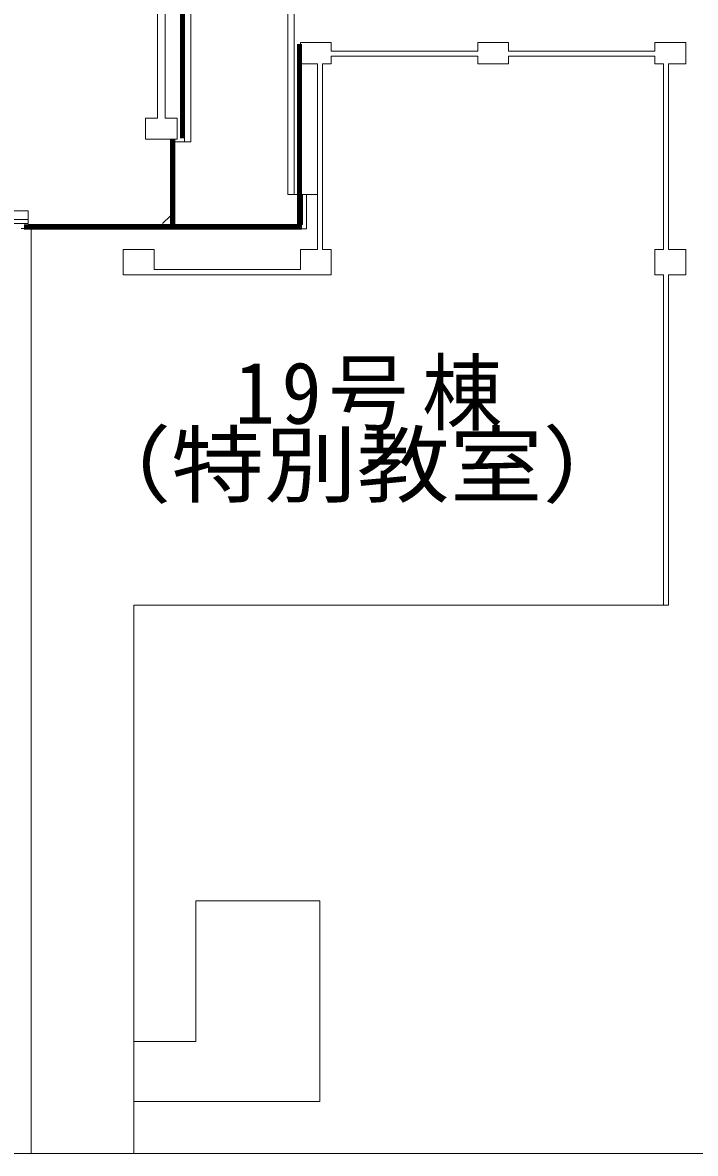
# Model space of a CAD drawing. Units: millimetres on the paper, enlarged 10000 times, with parts at other scales. Extents: x -2972500 to 2820000, y -2102500 to 1952012.
# Drawn here: x 1163384 to 1482292, y 350850 to 886601 of the extents above; entities that cross this region are included whole.
import ezdxf
from ezdxf.enums import TextEntityAlignment as Align

# ---------------------------------------------------------------- set-up
doc = ezdxf.new("R2010")
doc.units = ezdxf.units.MM
doc.header["$LTSCALE"] = 10000
for name, color, linetype, lineweight in [('4-1_R_S-kuta', 4, 'Continuous', 9), ('4-B_HaTuti１', 5, 'Continuous', 5), ('4-F_MoZi', 7, 'Continuous', 9), ('5-1_R_S-kuta', 4, 'Continuous', 9), ('5-2_R_S-siag', 4, 'Continuous', 9), ('5-8_TaTegu', 4, 'Continuous', 9), ('5-D_', 6, 'Continuous', 20), ('5-F_MoZi', 7, 'Continuous', 9)]:
    doc.layers.add(name, color=color, linetype=linetype, lineweight=lineweight)
doc.styles.add('ＭＳ ゴシック', font='')
doc.styles.get('ＭＳ ゴシック').set_extended_font_data('MS Gothic')

msp = doc.modelspace()

# ---------------------------------------------------------------- linework, layer by layer
at = {"layer": '4-1_R_S-kuta'}
for p, q in [((1227293, 1019350), (1227293, 841350)), ((1230893, 1019350), (1230893, 841350)), ((1221593, 841350), (1227293, 841350)), ((1221593, 831350), (1221593, 841350)), ((1230893, 841350), (1236593, 841350)), ((1236593, 831350), (1236593, 841350)), ((1236593, 831350), (1221593, 831350)), ((1233493, 831350), (1233493, 790950)), ((1166093, 797350), (297093, 797350)), ((1166093, 793350), (1150093, 793350)), ((1166093, 793350), (1166093, 797350)), ((1166093, 791350), (1166093, 793350)), ((1166093, 791350), (1150093, 791350)), ((1166093, 790950), (1233493, 790950)), ((1245480, 403889), (1245480, 470556)), ((1304304, 470556), (1245480, 470556)), ((1304304, 375458), (1304304, 470556)), ((1216069, 403889), (1245480, 403889)), ((1216069, 375458), (1304304, 375458)), ((37226, 350850), (1485804, 350850))]:
    msp.add_line(p, q, dxfattribs=at)
at = {"layer": '4-B_HaTuti１'}
msp.add_line((1229756, 791350), (1233493, 795087), dxfattribs=at)
at = {"layer": '5-1_R_S-kuta'}
for p, q in [((1309693, 877150), (1309693, 873050)), ((1393693, 877150), (1379093, 877150)), ((1379093, 877150), (1379093, 873050)), ((1393693, 873050), (1393693, 877150)), ((1477693, 877150), (1463093, 877150)), ((1463093, 877150), (1463093, 873050)), ((1477693, 867150), (1477693, 877150)), ((1309693, 873050), (1379093, 873050)), ((1309693, 870650), (1309693, 867150)), ((1309693, 870650), (1379093, 870650)), ((1379093, 870650), (1379093, 867150)), ((1393693, 873050), (1463093, 873050)), ((1393693, 867150), (1393693, 870650)), ((1393693, 870650), (1463093, 870650)), ((1295093, 867150), (1303193, 867150)), ((1295093, 867150), (1303193, 867150)), ((1303193, 867150), (1303193, 779150)), ((1305593, 867150), (1309693, 867150)), ((1305593, 867150), (1309693, 867150)), ((1305593, 867150), (1305593, 779150)), ((1379093, 867150), (1393693, 867150)), ((1467193, 779150), (1467193, 867150)), ((1469593, 867150), (1477693, 867150)), ((1469593, 779150), (1469593, 867150)), ((1297993, 788950), (1297993, 805100)), ((1167493, 788950), (1297993, 788950)), ((1225693, 769550), (1225693, 779150)), ((1225693, 769550), (1225693, 779150)), ((1295093, 769550), (1295093, 779150)), ((1295093, 769550), (1295093, 779150)), ((1303193, 779150), (1295093, 779150)), ((1309693, 779150), (1305593, 779150)), ((1463093, 779150), (1463093, 767150)), ((1467193, 779150), (1463093, 779150)), ((1477693, 779150), (1469593, 779150)), ((1477693, 767150), (1477693, 779150)), ((1225693, 769550), (1295093, 769550)), ((1225693, 769550), (1295093, 769550)), ((1463093, 767150), (1467193, 767150)), ((1467193, 767150), (1467193, 610595)), ((1469593, 767150), (1477693, 767150)), ((1469593, 767150), (1469593, 610595))]:
    msp.add_line(p, q, dxfattribs=at)
for points in [[(1309693, 877150), (1295093, 877150), (1295093, 867150)], [(1309693, 877150), (1295093, 877150), (1295093, 867150)], [(1463093, 870650), (1463093, 867150), (1467193, 867150)], [(1225693, 779150), (1211093, 779150), (1211093, 767150), (1217993, 767150), (1309693, 767150), (1309693, 779150)], [(1225693, 779150), (1211093, 779150), (1211093, 767150)]]:
    msp.add_lwpolyline(points, dxfattribs=at)
at = {"layer": '5-2_R_S-siag'}
for p, q in [((1292093, 1077350), (1292093, 805100)), ((1289093, 1074350), (1289093, 805100)), ((1243093, 830050), (1243093, 1034350)), ((1240093, 1031350), (1240093, 830050)), ((1234593, 790950), (1234593, 830050)), ((1240093, 830050), (1234593, 830050)), ((1240093, 830050), (1243093, 830050)), ((1303193, 805100), (1289093, 805100)), ((1295993, 790950), (1295993, 805100)), ((1297993, 805100), (1295993, 805100)), ((1167493, 789050), (1162693, 789050)), ((1167493, 789050), (1167493, 350850)), ((1234593, 790950), (1295993, 790950)), ((1309693, 767150), (1309693, 779150))]:
    msp.add_line(p, q, dxfattribs=at)
at = {"layer": '5-8_TaTegu'}
for q in [(1469593, 610595), (1216069, 350850)]:
    msp.add_line((1216069, 610595), q, dxfattribs=at)
at = {"layer": '5-D_'}
for p, q in [((1238235, 831882), (1238235, 1031144)), ((1238635, 831882), (1238635, 1031144)), ((1239035, 831882), (1239035, 1031144)), ((1239435, 831882), (1239435, 1031144)), ((1239835, 831882), (1239835, 1031144)), ((1293658, 876314), (1293658, 790733)), ((1294058, 876314), (1294058, 790333)), ((1294458, 876314), (1294458, 789933)), ((1294858, 876314), (1294858, 789533)), ((1295258, 876314), (1295258, 789133)), ((1295658, 876314), (1295658, 788733)), ((1233497, 831049), (1233497, 789933)), ((1233897, 831049), (1233897, 789933)), ((1234297, 831049), (1234297, 789933)), ((1234697, 831049), (1234697, 789933)), ((1235097, 831049), (1235097, 789933)), ((1235497, 831049), (1235497, 789933)), ((1164075, 790733), (1293658, 790733)), ((1164075, 790333), (1294058, 790333)), ((1164075, 789933), (1294458, 789933)), ((1164075, 789533), (1294858, 789533)), ((1164075, 789133), (1295258, 789133)), ((1164075, 788733), (1295658, 788733))]:
    msp.add_line(p, q, dxfattribs=at)

# ---------------------------------------------------------------- texts
at = {"layer": '4-F_MoZi', "color": 3, "insert": (1263943, 693263), "char_height": 29330, "attachment_point": 7, "style": 'ＭＳ ゴシック'}
msp.add_mtext('\\T1.17;\\W0.95;19号棟', dxfattribs=at)
at = {"layer": '5-F_MoZi', "color": 3, "style": 'ＭＳ ゴシック', "width": 1.1}
msp.add_text('（特別教室）', height=29330, dxfattribs=at).set_placement((1189833, 653603), align=Align.BOTTOM_LEFT)

doc.saveas('drawing.dxf')
